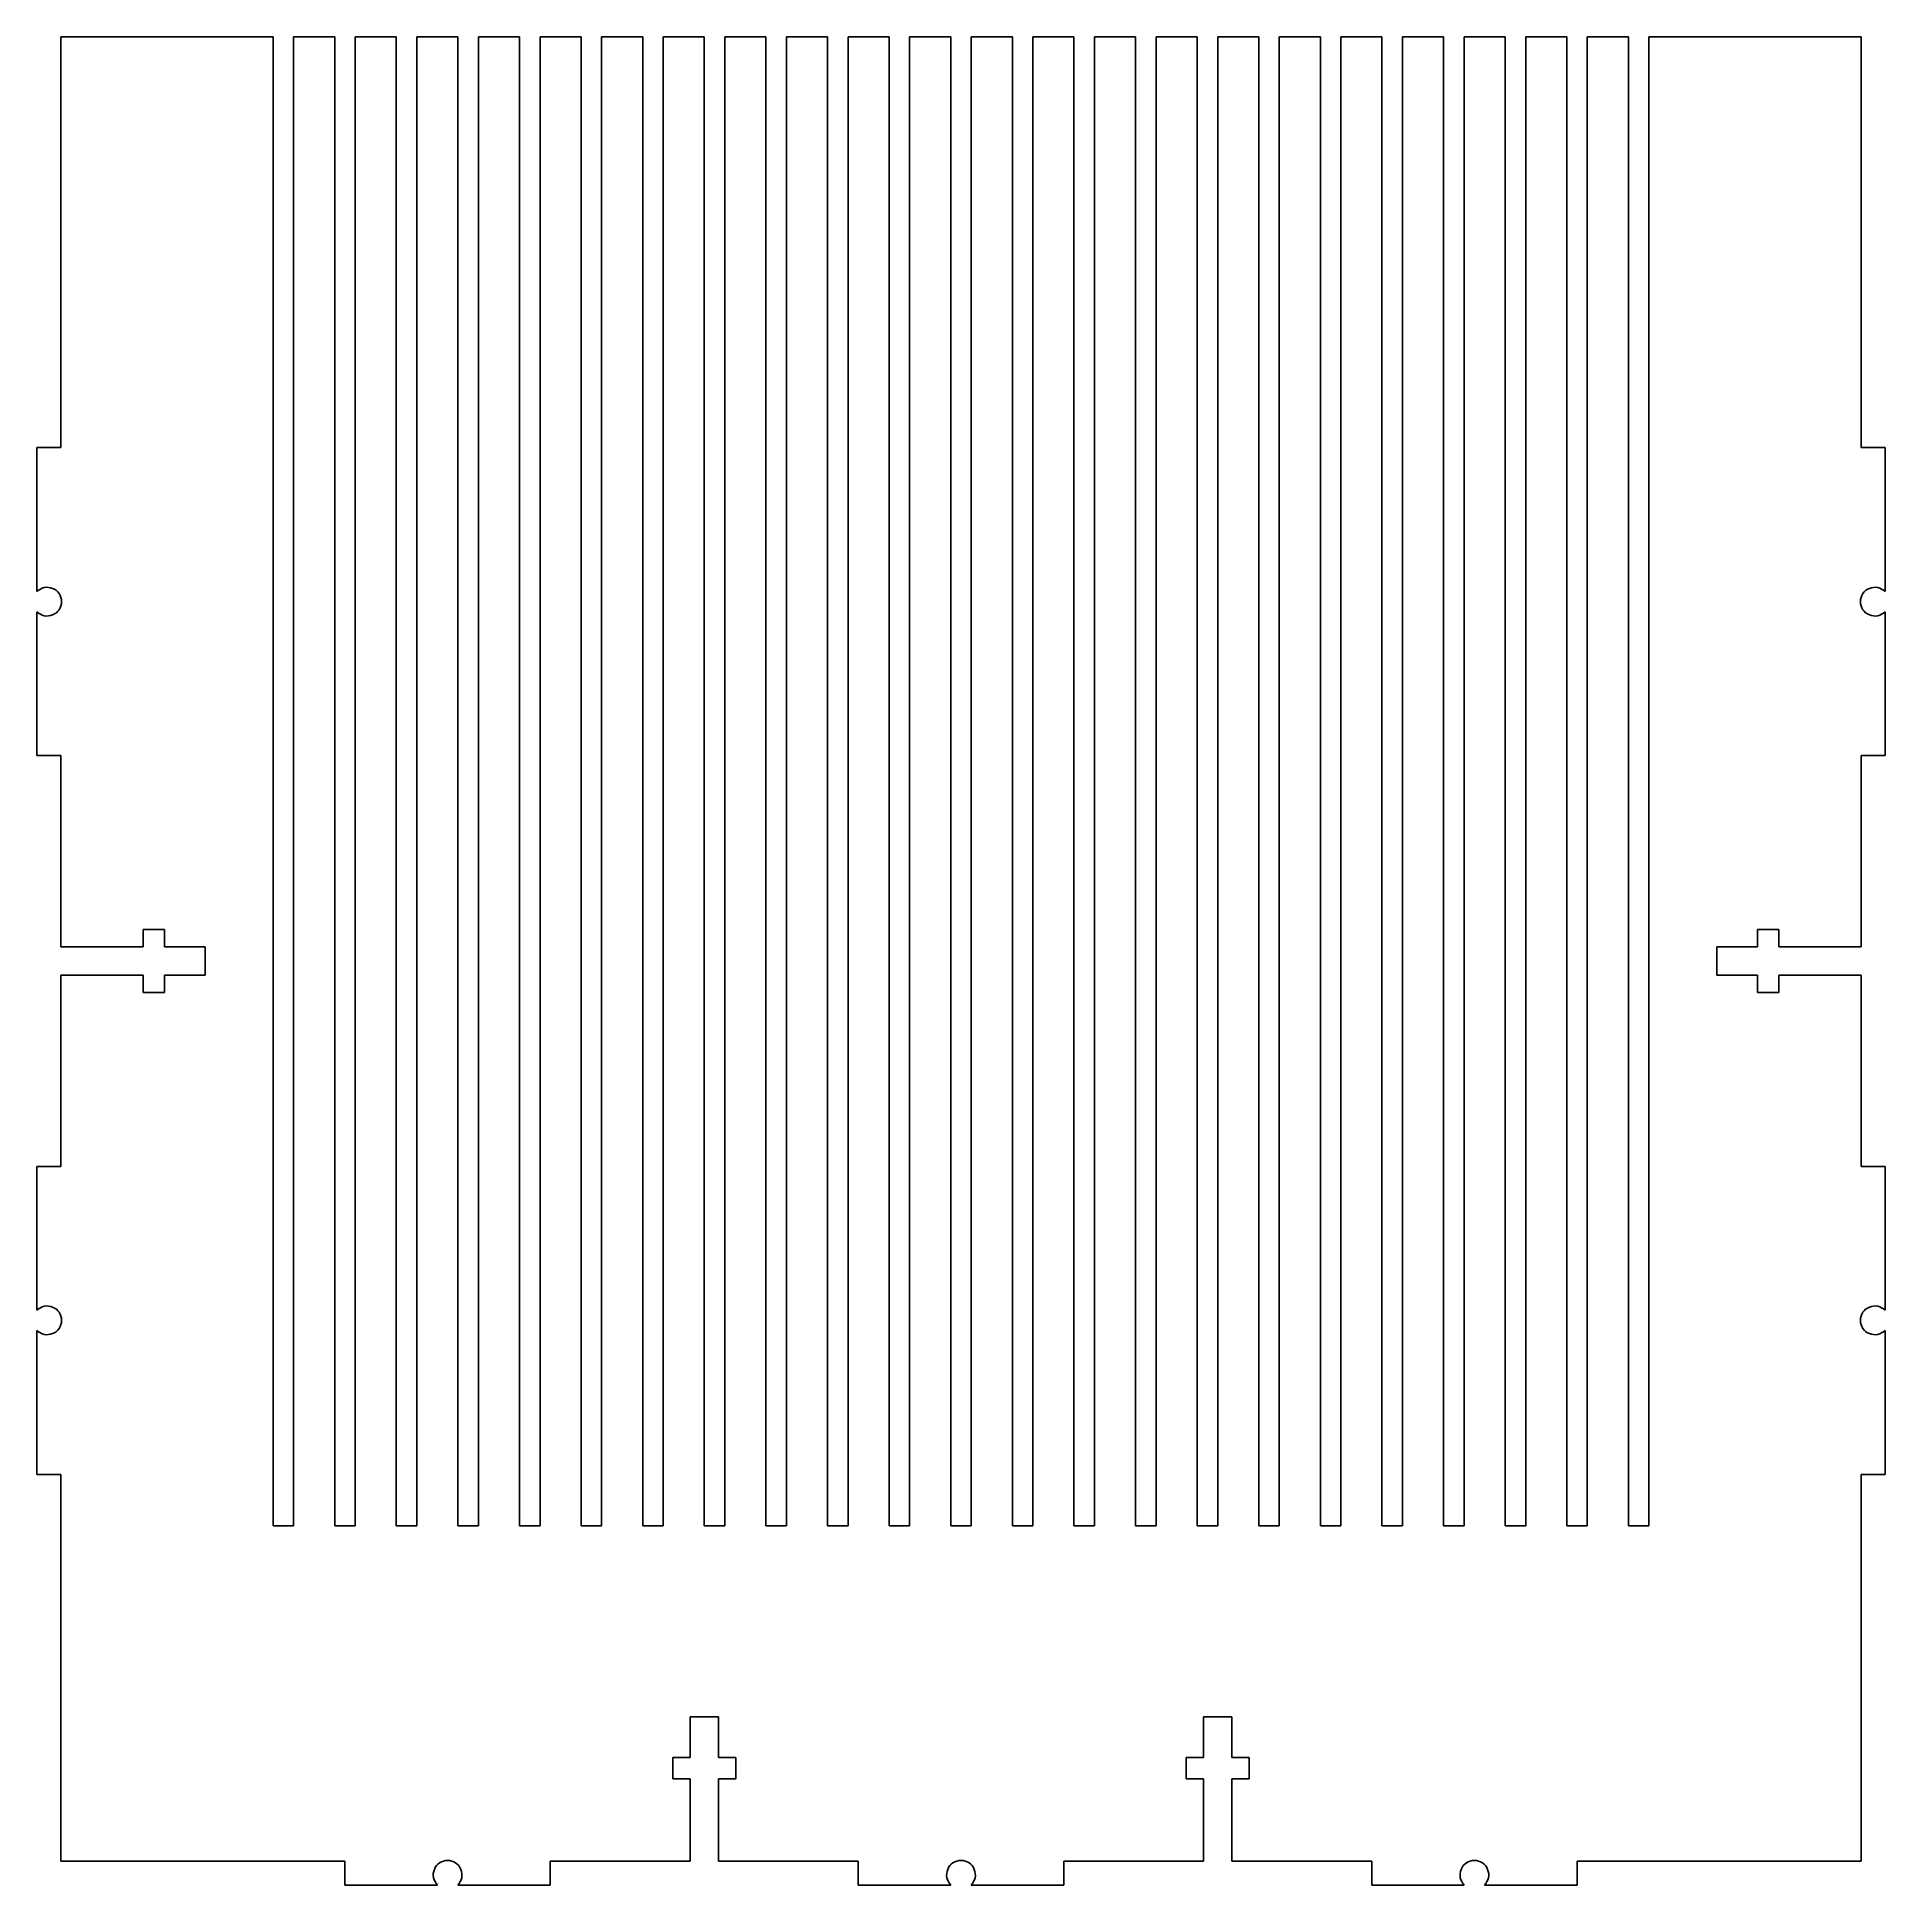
# Model space of a CAD drawing. Extents: x -4.5 to 4.5, y -4.5 to 4.5.
import ezdxf

# ---------------------------------------------------------------- set-up
doc = ezdxf.new("R2010")
doc.units = 0
doc.header["$MEASUREMENT"] = 0
doc.layers.add('VISIBLE', color=7, linetype='CONTINUOUS')

msp = doc.modelspace()

# ---------------------------------------------------------------- linework, layer by layer
at = {"layer": 'VISIBLE'}
for p, q in [((-3.35, 4.5, 0.117), (-4.383, 4.5, 0.117)), ((-3.35, 4.5, 0.117), (-3.35, -2.75, 0.117)), ((-3.05, 4.5, 0.117), (-3.25, 4.5, 0.117)), ((-3.25, 4.5, 0.117), (-3.25, -2.75, 0.117)), ((-4.383, 4.5, 0.117), (-4.383, 2.5, 0.117)), ((-3.05, 4.5, 0.117), (-3.05, -2.75, 0.117)), ((-2.75, 4.5, 0.117), (-2.95, 4.5, 0.117)), ((-2.95, 4.5, 0.117), (-2.95, -2.75, 0.117)), ((-2.75, 4.5, 0.117), (-2.75, -2.75, 0.117)), ((-2.45, 4.5, 0.117), (-2.65, 4.5, 0.117)), ((-2.65, 4.5, 0.117), (-2.65, -2.75, 0.117)), ((-2.45, 4.5, 0.117), (-2.45, -2.75, 0.117)), ((-2.15, 4.5, 0.117), (-2.35, 4.5, 0.117)), ((-2.35, 4.5, 0.117), (-2.35, -2.75, 0.117)), ((-2.15, 4.5, 0.117), (-2.15, -2.75, 0.117)), ((-1.85, 4.5, 0.117), (-2.05, 4.5, 0.117)), ((-2.05, 4.5, 0.117), (-2.05, -2.75, 0.117)), ((-1.85, 4.5, 0.117), (-1.85, -2.75, 0.117)), ((-1.55, 4.5, 0.117), (-1.75, 4.5, 0.117)), ((-1.75, 4.5, 0.117), (-1.75, -2.75, 0.117)), ((-1.55, 4.5, 0.117), (-1.55, -2.75, 0.117)), ((-1.25, 4.5, 0.117), (-1.45, 4.5, 0.117)), ((-1.45, 4.5, 0.117), (-1.45, -2.75, 0.117)), ((-1.25, 4.5, 0.117), (-1.25, -2.75, 0.117)), ((-0.95, 4.5, 0.117), (-1.15, 4.5, 0.117)), ((-1.15, 4.5, 0.117), (-1.15, -2.75, 0.117)), ((-0.95, 4.5, 0.117), (-0.95, -2.75, 0.117)), ((-0.65, 4.5, 0.117), (-0.85, 4.5, 0.117)), ((-0.85, 4.5, 0.117), (-0.85, -2.75, 0.117)), ((-0.65, 4.5, 0.117), (-0.65, -2.75, 0.117)), ((-0.35, 4.5, 0.117), (-0.55, 4.5, 0.117)), ((-0.55, 4.5, 0.117), (-0.55, -2.75, 0.117)), ((-0.35, 4.5, 0.117), (-0.35, -2.75, 0.117)), ((-0.05, 4.5, 0.117), (-0.25, 4.5, 0.117)), ((-0.25, 4.5, 0.117), (-0.25, -2.75, 0.117)), ((-0.05, 4.5, 0.117), (-0.05, -2.75, 0.117)), ((0.25, 4.5, 0.117), (0.05, 4.5, 0.117)), ((0.05, 4.5, 0.117), (0.05, -2.75, 0.117)), ((0.25, 4.5, 0.117), (0.25, -2.75, 0.117)), ((0.55, 4.5, 0.117), (0.35, 4.5, 0.117)), ((0.35, 4.5, 0.117), (0.35, -2.75, 0.117)), ((0.55, 4.5, 0.117), (0.55, -2.75, 0.117)), ((0.85, 4.5, 0.117), (0.65, 4.5, 0.117)), ((0.65, 4.5, 0.117), (0.65, -2.75, 0.117)), ((0.85, 4.5, 0.117), (0.85, -2.75, 0.117)), ((1.15, 4.5, 0.117), (0.95, 4.5, 0.117)), ((0.95, 4.5, 0.117), (0.95, -2.75, 0.117)), ((1.15, 4.5, 0.117), (1.15, -2.75, 0.117)), ((1.45, 4.5, 0.117), (1.25, 4.5, 0.117)), ((1.25, 4.5, 0.117), (1.25, -2.75, 0.117)), ((1.45, 4.5, 0.117), (1.45, -2.75, 0.117)), ((1.75, 4.5, 0.117), (1.55, 4.5, 0.117)), ((1.55, 4.5, 0.117), (1.55, -2.75, 0.117)), ((1.75, 4.5, 0.117), (1.75, -2.75, 0.117)), ((2.05, 4.5, 0.117), (1.85, 4.5, 0.117)), ((1.85, 4.5, 0.117), (1.85, -2.75, 0.117)), ((2.05, 4.5, 0.117), (2.05, -2.75, 0.117)), ((2.35, 4.5, 0.117), (2.15, 4.5, 0.117)), ((2.15, 4.5, 0.117), (2.15, -2.75, 0.117)), ((2.35, 4.5, 0.117), (2.35, -2.75, 0.117)), ((2.65, 4.5, 0.117), (2.45, 4.5, 0.117)), ((2.45, 4.5, 0.117), (2.45, -2.75, 0.117)), ((2.65, 4.5, 0.117), (2.65, -2.75, 0.117)), ((2.95, 4.5, 0.117), (2.75, 4.5, 0.117)), ((2.75, 4.5, 0.117), (2.75, -2.75, 0.117)), ((2.95, 4.5, 0.117), (2.95, -2.75, 0.117)), ((3.25, 4.5, 0.117), (3.05, 4.5, 0.117)), ((3.05, 4.5, 0.117), (3.05, -2.75, 0.117)), ((3.25, 4.5, 0.117), (3.25, -2.75, 0.117)), ((4.383, 4.5, 0.117), (3.35, 4.5, 0.117)), ((3.35, 4.5, 0.117), (3.35, -2.75, 0.117)), ((4.383, 4.5, 0.117), (4.383, 2.5, 0.117)), ((-4.5, 2.5, 0.117), (-4.383, 2.5, 0.117)), ((-4.5, 1.799, 0.117), (-4.5, 2.5, 0.117)), ((4.5, 2.5, 0.117), (4.383, 2.5, 0.117)), ((4.5, 1.799, 0.117), (4.5, 2.5, 0.117)), ((-4.5, 1, 0.117), (-4.5, 1.701, 0.117)), ((4.5, 1, 0.117), (4.5, 1.701, 0.117)), ((-4.5, 1, 0.117), (-4.383, 1, 0.117)), ((-4.383, 1, 0.117), (-4.383, 0.0695, 0.117)), ((4.383, 1, 0.117), (4.383, 0.0695, 0.117)), ((4.5, 1, 0.117), (4.383, 1, 0.117)), ((-3.983, 0.0695, 0.117), (-3.983, 0.153, 0.117)), ((-3.879, 0.153, 0.117), (-3.983, 0.153, 0.117)), ((-3.879, 0.0695, 0.117), (-3.879, 0.153, 0.117)), ((3.879, 0.0695, 0.117), (3.879, 0.153, 0.117)), ((3.879, 0.153, 0.117), (3.983, 0.153, 0.117)), ((3.983, 0.0695, 0.117), (3.983, 0.153, 0.117)), ((-4.383, 0.0695, 0.117), (-3.983, 0.0695, 0.117)), ((-3.879, 0.0695, 0.117), (-3.681, 0.0695, 0.117)), ((-3.681, 0.0695, 0.117), (-3.681, -0.0695, 0.117)), ((3.681, 0.0695, 0.117), (3.681, -0.0695, 0.117)), ((3.879, 0.0695, 0.117), (3.681, 0.0695, 0.117)), ((4.383, 0.0695, 0.117), (3.983, 0.0695, 0.117)), ((-4.383, -0.0695, 0.117), (-3.983, -0.0695, 0.117)), ((-4.383, -0.0695, 0.117), (-4.383, -1, 0.117)), ((-3.983, -0.153, 0.117), (-3.983, -0.0695, 0.117)), ((-3.879, -0.0695, 0.117), (-3.681, -0.0695, 0.117)), ((-3.879, -0.153, 0.117), (-3.879, -0.0695, 0.117)), ((3.879, -0.0695, 0.117), (3.681, -0.0695, 0.117)), ((3.879, -0.153, 0.117), (3.879, -0.0695, 0.117)), ((4.383, -0.0695, 0.117), (3.983, -0.0695, 0.117)), ((3.983, -0.153, 0.117), (3.983, -0.0695, 0.117)), ((4.383, -0.0695, 0.117), (4.383, -1, 0.117)), ((-3.879, -0.153, 0.117), (-3.983, -0.153, 0.117)), ((3.879, -0.153, 0.117), (3.983, -0.153, 0.117)), ((-4.5, -1, 0.117), (-4.383, -1, 0.117)), ((-4.5, -1.701, 0.117), (-4.5, -1, 0.117)), ((4.5, -1, 0.117), (4.383, -1, 0.117)), ((4.5, -1.701, 0.117), (4.5, -1, 0.117)), ((-4.5, -2.5, 0.117), (-4.5, -1.799, 0.117)), ((4.5, -2.5, 0.117), (4.5, -1.799, 0.117)), ((-4.5, -2.5, 0.117), (-4.383, -2.5, 0.117)), ((-4.383, -2.5, 0.117), (-4.383, -4.383, 0.117)), ((4.383, -2.5, 0.117), (4.383, -4.383, 0.117)), ((4.5, -2.5, 0.117), (4.383, -2.5, 0.117)), ((-3.35, -2.75, 0.117), (-3.25, -2.75, 0.117)), ((-3.05, -2.75, 0.117), (-2.95, -2.75, 0.117)), ((-2.75, -2.75, 0.117), (-2.65, -2.75, 0.117)), ((-2.45, -2.75, 0.117), (-2.35, -2.75, 0.117)), ((-2.15, -2.75, 0.117), (-2.05, -2.75, 0.117)), ((-1.85, -2.75, 0.117), (-1.75, -2.75, 0.117)), ((-1.55, -2.75, 0.117), (-1.45, -2.75, 0.117)), ((-1.25, -2.75, 0.117), (-1.15, -2.75, 0.117)), ((-0.95, -2.75, 0.117), (-0.85, -2.75, 0.117)), ((-0.65, -2.75, 0.117), (-0.55, -2.75, 0.117)), ((-0.35, -2.75, 0.117), (-0.25, -2.75, 0.117)), ((-0.05, -2.75, 0.117), (0.05, -2.75, 0.117)), ((0.25, -2.75, 0.117), (0.35, -2.75, 0.117)), ((0.55, -2.75, 0.117), (0.65, -2.75, 0.117)), ((0.85, -2.75, 0.117), (0.95, -2.75, 0.117)), ((1.15, -2.75, 0.117), (1.25, -2.75, 0.117)), ((1.45, -2.75, 0.117), (1.55, -2.75, 0.117)), ((1.75, -2.75, 0.117), (1.85, -2.75, 0.117)), ((2.05, -2.75, 0.117), (2.15, -2.75, 0.117)), ((2.35, -2.75, 0.117), (2.45, -2.75, 0.117)), ((2.65, -2.75, 0.117), (2.75, -2.75, 0.117)), ((2.95, -2.75, 0.117), (3.05, -2.75, 0.117)), ((3.25, -2.75, 0.117), (3.35, -2.75, 0.117)), ((-1.3195, -3.681, 0.117), (-1.3195, -3.879, 0.117)), ((-1.3195, -3.681, 0.117), (-1.1805, -3.681, 0.117)), ((-1.1805, -3.681, 0.117), (-1.1805, -3.879, 0.117)), ((1.1805, -3.681, 0.117), (1.1805, -3.879, 0.117)), ((1.1805, -3.681, 0.117), (1.3195, -3.681, 0.117)), ((1.3195, -3.681, 0.117), (1.3195, -3.879, 0.117)), ((-1.403, -3.983, 0.117), (-1.403, -3.879, 0.117)), ((-1.3195, -3.879, 0.117), (-1.403, -3.879, 0.117)), ((-1.097, -3.879, 0.117), (-1.1805, -3.879, 0.117)), ((-1.097, -3.983, 0.117), (-1.097, -3.879, 0.117)), ((1.097, -3.983, 0.117), (1.097, -3.879, 0.117)), ((1.1805, -3.879, 0.117), (1.097, -3.879, 0.117)), ((1.403, -3.879, 0.117), (1.3195, -3.879, 0.117)), ((1.403, -3.983, 0.117), (1.403, -3.879, 0.117)), ((-1.3195, -3.983, 0.117), (-1.403, -3.983, 0.117)), ((-1.3195, -3.983, 0.117), (-1.3195, -4.383, 0.117)), ((-1.097, -3.983, 0.117), (-1.1805, -3.983, 0.117)), ((-1.1805, -3.983, 0.117), (-1.1805, -4.383, 0.117)), ((1.1805, -3.983, 0.117), (1.097, -3.983, 0.117)), ((1.1805, -3.983, 0.117), (1.1805, -4.383, 0.117)), ((1.403, -3.983, 0.117), (1.3195, -3.983, 0.117)), ((1.3195, -3.983, 0.117), (1.3195, -4.383, 0.117)), ((-3, -4.383, 0.117), (-4.383, -4.383, 0.117)), ((-3, -4.5, 0.117), (-3, -4.383, 0.117)), ((-2, -4.5, 0.117), (-2, -4.383, 0.117)), ((-1.3195, -4.383, 0.117), (-2, -4.383, 0.117)), ((-0.5, -4.383, 0.117), (-1.1805, -4.383, 0.117)), ((-0.5, -4.5, 0.117), (-0.5, -4.383, 0.117)), ((0.5, -4.5, 0.117), (0.5, -4.383, 0.117)), ((1.1805, -4.383, 0.117), (0.5, -4.383, 0.117)), ((2, -4.383, 0.117), (1.3195, -4.383, 0.117)), ((2, -4.5, 0.117), (2, -4.383, 0.117)), ((3, -4.5, 0.117), (3, -4.383, 0.117)), ((4.383, -4.383, 0.117), (3, -4.383, 0.117)), ((-2.549, -4.5, 0.117), (-3, -4.5, 0.117)), ((-2, -4.5, 0.117), (-2.451, -4.5, 0.117)), ((-0.049, -4.5, 0.117), (-0.5, -4.5, 0.117)), ((0.5, -4.5, 0.117), (0.049, -4.5, 0.117)), ((2.451, -4.5, 0.117), (2, -4.5, 0.117)), ((3, -4.5, 0.117), (2.549, -4.5, 0.117))]:
    msp.add_line(p, q, dxfattribs=at)
for centre, start, end in [((-4.45, 1.75, 0.117), 224.41531, 135.58469), ((-4.45, -1.75, 0.117), 224.41531, 135.58469), ((-2.5, -4.45, 0.117), 314.41531, 225.58469), ((0, -4.45, 0.117), 314.41531, 225.58469), ((2.5, -4.45, 0.117), 314.41531, 225.58469)]:
    msp.add_arc(centre, 0.07, start, end, dxfattribs=at)
at = {"layer": 'VISIBLE', "extrusion": (0, 0, -1)}
for centre in [(-4.45, 1.75, -0.117), (-4.45, -1.75, -0.117)]:
    msp.add_arc(centre, 0.07, 224.41531, 135.58469, dxfattribs=at)

doc.saveas('drawing.dxf')
